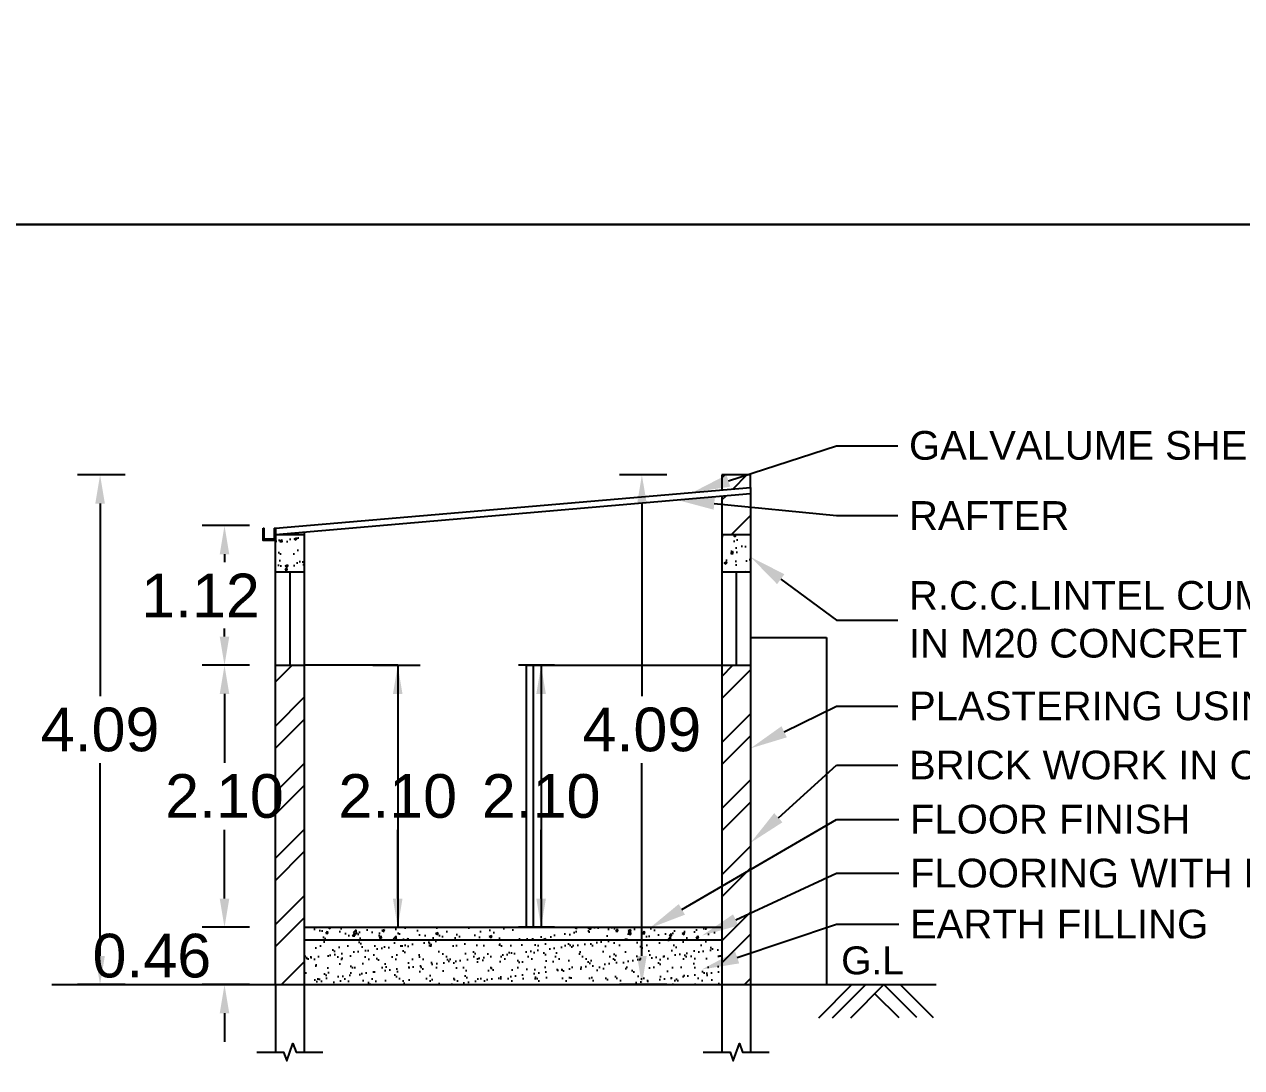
# Model space of a CAD drawing. Header units: metres. Extents: x 3715 to 4596, y 2418 to 2709.
# Drawn here: x 4081.82 to 4091.58, y 2601.88 to 2610.24 of the extents above; entities that cross this region are included whole.
import ezdxf
from ezdxf import colors
from ezdxf.entities.mleader import LeaderData, LeaderLine
from ezdxf.math import Vec2, Vec3

# ---------------------------------------------------------------- set-up
doc = ezdxf.new("R2010")
doc.units = ezdxf.units.M
doc.header["$MEASUREMENT"] = 0
for name, color, linetype in [('BLK_2_FLR_0_BATH_HT', 1, 'Continuous'), ('BLK_2_HT_OF_BLDG', 5, 'Continuous'), ('BLK_2_PLINTH_HEIGHT', 7, 'Continuous')]:
    doc.layers.add(name, color=color, linetype=linetype)
doc.styles.get("Standard").update_dxf_attribs({"font": 'arial.ttf'})
doc.dimstyles.get("Standard").update_dxf_attribs({"dimtxt": 0.35, "dimasz": 0.23, "dimexe": 0.18, "dimexo": 0.0625, "dimgap": 0.09, "dimtad": 0, "dimtih": 1, "dimtoh": 1, "dimzin": 0, "dimdsep": 46, "dimtxsty": 'Standard', "dimcen": 0.09, "dimadec": 0, "dimazin": 0, "dimtfac": 1, "dimtofl": 0, "dimtmove": 2, "dimatfit": 3, "dimfxl": 0, "dimtolj": 1, "dimtzin": 0, "dimarcsym": 0})
pattern_1 = [(45, (-9567.37142, 1842.01896), (-0.265165043, 0.265165043), []), (45, (-9567.19464, 1842.01896), (-0.265165043, 0.265165043), [])]
pattern_2 = [(50, (-9567.37142, 1842.01896), (0.2151780548, -0.0188256405), [0.0225, -0.2475]), (355, (-9567.37142, 1842.01896), (-0.0416254, 0.22565764), [0.018, -0.198]), (100.4514445, (-9567.35349, 1842.0174), (0.173552654, 0.2068319973), [0.0191220576, -0.2103426336]), (46.1842, (-9567.37142, 1842.07896), (0.320172399, -0.049655784), [0.03375, -0.37125]), (96.6356355, (-9567.34474, 1842.07482), (0.280398584, 0.29223558), [0.0286831026, -0.315514128]), (351.184164, (-9567.37142, 1842.07896), (0.2803985835, 0.29223558), [0.027, -0.297]), (21, (-9567.34142, 1842.06396), (0.1790721156, -0.1207856672), [0.0225, -0.2475]), (326, (-9567.34142, 1842.06396), (0.0729945996, 0.2175450135), [0.018, -0.198]), (71.4514447, (-9567.3265, 1842.0539), (0.252066713, 0.096759346), [0.019122057, -0.2103426336]), (37.5, (-9567.37142, 1842.01896), (0.0036479566, 0.09986815615), [0, -0.1956, 0, -0.201, 0, -0.19875]), (7.5, (-9567.37142, 1842.01896), (0.0789208612, 0.1183235136), [0, -0.1146, 0, -0.1911, 0, -0.07575]), (327.5, (-9567.43832, 1842.01896), (0.16014673085, -0.0067664615), [0, -0.075, 0, -0.234, 0, -0.3105]), (317.5, (-9567.46832, 1842.01896), (0.1749558508, 0.0300314947), [0, -0.0975, 0, -0.1554, 0, -0.2205])]

# ---------------------------------------------------------------- blocks, each defined once
blk = doc.blocks.new('*D494')
at = {"layer": 'BLK_2_PLINTH_HEIGHT', "color": 0, "lineweight": -2, "ltscale": 0.1}
for p, q in [((4083.4267, 2603.2308), (4083.4267, 2603.4608)), ((4083.6267, 2603.0008), (4083.2467, 2603.0008)), ((4083.6267, 2602.5408), (4083.2467, 2602.5408)), ((4083.4267, 2602.3108), (4083.4267, 2602.0808))]:
    blk.add_line(p, q, dxfattribs=at)
at = {"layer": 'BLK_2_PLINTH_HEIGHT', "color": 0, "ltscale": 0.1}
for points in [[(4083.3884, 2603.2308), (4083.465, 2603.2308), (4083.4267, 2603.0008)], [(4083.3884, 2602.3108), (4083.465, 2602.3108), (4083.4267, 2602.5408)]]:
    blk.add_solid(points, dxfattribs=at)
at = {"layer": 'BLK_2_PLINTH_HEIGHT', "color": 0, "ltscale": 0.1, "insert": (4082.8443, 2602.7708), "char_height": 0.35, "attachment_point": 5}
blk.add_mtext('\\A1;0.46', dxfattribs=at)
blk = doc.blocks.new('*D495')
at = {"color": 0, "lineweight": -2, "ltscale": 0.1}
for p, q in [((4083.6267, 2605.1008), (4083.2467, 2605.1008)), ((4083.4267, 2604.8708), (4083.4267, 2604.3195)), ((4083.4267, 2603.2308), (4083.4267, 2603.7821)), ((4083.6267, 2603.0008), (4083.2467, 2603.0008))]:
    blk.add_line(p, q, dxfattribs=at)
at = {"color": 0, "ltscale": 0.1}
for points in [[(4083.3884, 2604.8708), (4083.465, 2604.8708), (4083.4267, 2605.1008)], [(4083.3884, 2603.2308), (4083.465, 2603.2308), (4083.4267, 2603.0008)]]:
    blk.add_solid(points, dxfattribs=at)
at = {"color": 0, "ltscale": 0.1, "insert": (4083.4267, 2604.0508), "char_height": 0.35, "attachment_point": 5}
blk.add_mtext('\\A1;2.10', dxfattribs=at)
blk = doc.blocks.new('*D496')
at = {"color": 0, "lineweight": -2, "ltscale": 0.1}
for p, q in [((4083.6267, 2606.2207), (4083.2467, 2606.2207)), ((4083.4267, 2605.9907), (4083.4267, 2605.9265)), ((4083.4267, 2605.3308), (4083.4267, 2605.3951)), ((4083.6267, 2605.1008), (4083.2467, 2605.1008))]:
    blk.add_line(p, q, dxfattribs=at)
at = {"color": 0, "ltscale": 0.1}
for points in [[(4083.3884, 2605.9907), (4083.465, 2605.9907), (4083.4267, 2606.2207)], [(4083.3884, 2605.3308), (4083.465, 2605.3308), (4083.4267, 2605.1008)]]:
    blk.add_solid(points, dxfattribs=at)
at = {"color": 0, "ltscale": 0.1, "insert": (4083.2344, 2605.6608), "char_height": 0.35, "attachment_point": 5}
blk.add_mtext('\\A1;1.12', dxfattribs=at)
blk = doc.blocks.new('*D497')
at = {"color": 0, "lineweight": -2, "ltscale": 0.1}
for p, q in [((4082.6288, 2606.6275), (4082.2488, 2606.6275)), ((4082.4288, 2606.3975), (4082.4288, 2604.8529)), ((4082.4288, 2602.7708), (4082.4288, 2604.3155)), ((4082.6288, 2602.5408), (4082.2488, 2602.5408))]:
    blk.add_line(p, q, dxfattribs=at)
at = {"color": 0, "ltscale": 0.1}
for points in [[(4082.3905, 2606.3975), (4082.4671, 2606.3975), (4082.4288, 2606.6275)], [(4082.3905, 2602.7708), (4082.4671, 2602.7708), (4082.4288, 2602.5408)]]:
    blk.add_solid(points, dxfattribs=at)
at = {"color": 0, "ltscale": 0.1, "insert": (4082.4288, 2604.5842), "char_height": 0.35, "attachment_point": 5}
blk.add_mtext('\\A1;4.09', dxfattribs=at)
blk = doc.blocks.new('*D526')
at = {"layer": 'BLK_2_HT_OF_BLDG', "color": 0, "lineweight": -2}
for p, q in [((4086.9742, 2606.6275), (4086.5942, 2606.6275)), ((4086.7742, 2606.3975), (4086.7742, 2604.8529)), ((4086.7742, 2602.7708), (4086.7742, 2604.3155)), ((4086.9742, 2602.5408), (4086.5942, 2602.5408))]:
    blk.add_line(p, q, dxfattribs=at)
at = {"layer": 'BLK_2_HT_OF_BLDG', "color": 0}
for points in [[(4086.7359, 2606.3975), (4086.8126, 2606.3975), (4086.7742, 2606.6275)], [(4086.7359, 2602.7708), (4086.8126, 2602.7708), (4086.7742, 2602.5408)]]:
    blk.add_solid(points, dxfattribs=at)
at = {"layer": 'BLK_2_HT_OF_BLDG', "color": 0, "insert": (4086.7742, 2604.5842), "char_height": 0.35, "attachment_point": 5}
blk.add_mtext('\\A1;4.09', dxfattribs=at)
blk = doc.blocks.new('*D527')
at = {"layer": 'BLK_2_FLR_0_BATH_HT', "color": 0, "lineweight": -2}
for p, q in [((4086.0741, 2605.1008), (4085.7859, 2605.1008)), ((4085.9659, 2604.8708), (4085.9659, 2604.3195)), ((4085.9659, 2603.2308), (4085.9659, 2603.7821)), ((4086.0741, 2603.0008), (4085.7859, 2603.0008))]:
    blk.add_line(p, q, dxfattribs=at)
at = {"layer": 'BLK_2_FLR_0_BATH_HT', "color": 0}
for points in [[(4085.9276, 2604.8708), (4086.0042, 2604.8708), (4085.9659, 2605.1008)], [(4085.9276, 2603.2308), (4086.0042, 2603.2308), (4085.9659, 2603.0008)]]:
    blk.add_solid(points, dxfattribs=at)
at = {"layer": 'BLK_2_FLR_0_BATH_HT', "color": 0, "insert": (4085.9659, 2604.0508), "char_height": 0.35, "attachment_point": 5}
blk.add_mtext('\\A1;2.10', dxfattribs=at)
blk = doc.blocks.new('*D528')
at = {"layer": 'BLK_2_FLR_0_BATH_HT', "color": 0, "lineweight": -2}
for p, q in [((4084.6159, 2605.1008), (4084.9959, 2605.1008)), ((4084.8159, 2604.8708), (4084.8159, 2604.3195)), ((4084.8159, 2603.2308), (4084.8159, 2603.7821)), ((4084.6159, 2603.0008), (4084.9959, 2603.0008))]:
    blk.add_line(p, q, dxfattribs=at)
at = {"layer": 'BLK_2_FLR_0_BATH_HT', "color": 0}
for points in [[(4084.7776, 2604.8708), (4084.8542, 2604.8708), (4084.8159, 2605.1008)], [(4084.7776, 2603.2308), (4084.8542, 2603.2308), (4084.8159, 2603.0008)]]:
    blk.add_solid(points, dxfattribs=at)
at = {"layer": 'BLK_2_FLR_0_BATH_HT', "color": 0, "insert": (4084.8159, 2604.0508), "char_height": 0.35, "attachment_point": 5}
blk.add_mtext('\\A1;2.10', dxfattribs=at)

msp = doc.modelspace()

# ---------------------------------------------------------------- hatches: boundary and pattern name
at = {"ltscale": 0.1}
h = msp.add_hatch(dxfattribs=at)
h.set_pattern_fill('ANSI32', color=256)
h.set_pattern_definition(pattern_1)
h.paths.add_polyline_path([(4087.41589, 2606.62748), (4087.41589, 2606.50777), (4087.64589, 2606.52748), (4087.64589, 2606.62748)])
h = msp.add_hatch(dxfattribs=at)
h.set_pattern_fill('ANSI32', color=256)
h.set_pattern_definition(pattern_1)
h.paths.add_polyline_path([(4087.41589, 2606.15084), (4087.64589, 2606.15084), (4087.64589, 2606.4773), (4087.41589, 2606.45759)])
h = msp.add_hatch(dxfattribs=at)
h.set_pattern_fill('AR-CONC', color=256, scale=0.03)
h.set_pattern_definition(pattern_2)
h.paths.add_polyline_path([(4083.83589, 2606.15084), (4083.83589, 2605.85084), (4084.06589, 2605.85084), (4084.06589, 2606.15084)])
h = msp.add_hatch(dxfattribs=at)
h.set_pattern_fill('AR-CONC', color=256, scale=0.03)
h.set_pattern_definition(pattern_2)
h.paths.add_polyline_path([(4087.41589, 2605.85084), (4087.64589, 2605.85084), (4087.64589, 2606.15084), (4087.41589, 2606.15084)])
h = msp.add_hatch(dxfattribs=at)
h.set_pattern_fill('ANSI32', color=256)
h.set_pattern_definition(pattern_1)
h.paths.add_polyline_path([(4083.83589, 2602.54084), (4084.06589, 2602.54084), (4084.06589, 2603.00084), (4084.06589, 2605.10084), (4083.83589, 2605.10084)])
h = msp.add_hatch(dxfattribs=at)
h.set_pattern_fill('ANSI32', color=256)
h.set_pattern_definition(pattern_1)
h.paths.add_polyline_path([(4087.64589, 2605.10084), (4087.41589, 2605.10084), (4087.41589, 2602.54084), (4087.64589, 2602.54084)])
h = msp.add_hatch(dxfattribs=at)
h.set_pattern_fill('AR-CONC', color=256, scale=0.03)
h.set_pattern_definition(pattern_2)
h.paths.add_polyline_path([(4087.41589, 2602.90084), (4087.41589, 2603.00084), (4084.06589, 2603.00084), (4084.06589, 2602.90084)])
h = msp.add_hatch(dxfattribs=at)
h.set_pattern_fill('AR-SAND', color=256, scale=0.07)
h.set_pattern_definition([(37.5, (-9567.37142, 1842.01896), (-0.0044095351, 0.1348776638), [0, -0.1064, 0, -0.119, 0, -0.11375]), (7.5, (-9567.37142, 1842.01896), (0.1238843694, 0.1975502246), [0, -0.0574, 0, -0.0959, 0, -0.03675]), (327.5, (-9567.45752, 1842.01896), (0.2179899303, 0.0003961337), [0, -0.035, 0, -0.126, 0, -0.1645]), (317.5, (-9567.45752, 1842.01896), (0.2104288623, 0.0614372895), [0, -0.0175, 0, -0.0826, 0, -0.0945])])
h.paths.add_polyline_path([(4084.06589, 2602.90084), (4084.06589, 2602.54084), (4087.41589, 2602.54084), (4087.41589, 2602.90084)])

# ---------------------------------------------------------------- linework, layer by layer
for p, q in [((4087.64589, 2606.62748), (4087.41589, 2606.62748)), ((4087.41589, 2606.62748), (4087.41589, 2606.50777)), ((4087.64589, 2606.52748), (4087.64589, 2606.62748)), ((4083.83589, 2606.20102), (4087.64589, 2606.52748)), ((4083.83589, 2606.15084), (4087.64589, 2606.4773)), ((4087.41589, 2606.45759), (4087.41589, 2602.54084)), ((4087.64589, 2606.52748), (4087.64589, 2602.54084)), ((4083.73589, 2606.20102), (4083.74589, 2606.20102)), ((4083.82589, 2606.20102), (4083.83589, 2606.20102)), ((4083.83589, 2602.54084), (4083.83589, 2606.20102)), ((4084.06589, 2606.17055), (4084.06589, 2603.00084)), ((4083.83589, 2606.15084), (4084.06589, 2606.15084)), ((4087.41589, 2606.15084), (4087.64589, 2606.15084)), ((4083.83589, 2605.85084), (4084.06589, 2605.85084)), ((4083.95089, 2605.85084), (4083.95089, 2605.10084)), ((4087.41589, 2605.85084), (4087.64589, 2605.85084)), ((4087.53089, 2605.85084), (4087.53089, 2605.10084)), ((4087.64589, 2605.32369), (4088.25589, 2605.32369)), ((4088.25589, 2605.32369), (4088.25589, 2602.54084)), ((4083.83589, 2605.10084), (4084.06589, 2605.10084)), ((4084.81589, 2605.10084), (4084.06589, 2605.10084)), ((4084.81589, 2605.10084), (4084.81589, 2603.00084)), ((4085.84589, 2605.10084), (4085.84589, 2603.00084)), ((4085.84589, 2605.10084), (4087.41589, 2605.10084)), ((4085.90589, 2603.00084), (4085.90589, 2605.10084)), ((4085.96589, 2605.10084), (4085.96589, 2603.00084)), ((4087.41589, 2605.10084), (4087.64589, 2605.10084)), ((4084.06589, 2603.00084), (4087.41589, 2603.00084)), ((4085.96589, 2603.00084), (4086.08589, 2603.00084)), ((4084.06589, 2602.90084), (4087.41589, 2602.90084)), ((4082.04069, 2602.54084), (4089.13492, 2602.54084)), ((4083.83589, 2602.54084), (4083.83589, 2601.99884)), ((4084.06589, 2602.54084), (4084.06589, 2601.99884)), ((4087.41589, 2602.54084), (4087.41589, 2601.99884)), ((4087.64589, 2602.54084), (4087.64589, 2601.99884))]:
    msp.add_line(p, q, dxfattribs=at)
at = {"lineweight": 25}
for p, q in [((4088.45791, 2602.54084), (4088.18963, 2602.27257)), ((4088.56941, 2602.54084), (4088.30113, 2602.27257)), ((4088.64231, 2602.46794), (4088.83362, 2602.27663)), ((4088.84488, 2602.54084), (4089.10909, 2602.27663))]:
    msp.add_line(p, q, dxfattribs=at)
for points in [[(4108.24936, 2608.63371), (4073.32391, 2608.63371), (4073.32391, 2627.25568), (4108.24936, 2627.25568)], [(4098.24936, 2591.79552), (4064.48112, 2591.79552), (4064.48112, 2608.63371), (4098.24936, 2608.63371)]]:
    msp.add_lwpolyline(points, close=True)
at = {"ltscale": 0.1}
for points in [[(4083.83589, 2606.20102), (4083.83589, 2606.10102), (4083.73589, 2606.10102), (4083.73589, 2606.20102)], [(4083.82589, 2606.20102), (4083.82589, 2606.11102), (4083.74589, 2606.11102), (4083.74589, 2606.20102)]]:
    msp.add_lwpolyline(points, dxfattribs=at)
at = {"lineweight": 25}
msp.add_lwpolyline([(4088.97943, 2602.27663), (4088.71522, 2602.54084), (4088.44694, 2602.27257)], dxfattribs=at)
at = {"linetype": 'Continuous', "ltscale": 0.1}
for points in [[(4083.68589, 2601.99884), (4083.90089, 2601.99884), (4083.92589, 2601.93015), (4083.97589, 2602.06753), (4084.00089, 2601.99884), (4084.21589, 2601.99884)], [(4087.26589, 2601.99884), (4087.48089, 2601.99884), (4087.50589, 2601.93015), (4087.55589, 2602.06753), (4087.58089, 2601.99884), (4087.79589, 2601.99884)]]:
    msp.add_lwpolyline(points, dxfattribs=at)
at = {"layer": 'BLK_2_PLINTH_HEIGHT'}
msp.add_line((4084.06589, 2603.00084), (4084.06589, 2602.54084), dxfattribs=at)

# ---------------------------------------------------------------- texts
at = {"lineweight": 25}
msp.add_text('G.L', height=0.223783, dxfattribs=at).set_placement((4088.37223, 2602.62318))

# ---------------------------------------------------------------- dimensions: what is measured, and where the dimension line sits
at = {"ltscale": 0.1}
for base, p1, p2, picture, middle in [((4082.4288, 2602.54084), (4087.64589, 2606.62748), (4087.64589, 2602.54084), '*D497', (4082.4288, 2604.58416)), ((4083.42669, 2605.10084), (4084.06589, 2603.00084), (4084.06589, 2605.10084), '*D495', (4083.42669, 2604.05084))]:
    dim = msp.add_linear_dim(base=base, p1=p1, p2=p2, angle=90, dimstyle='Standard', dxfattribs=at)
    dim.commit()
    dim.dimension.update_dxf_attribs({"geometry": picture, "text_midpoint": middle})
dim = msp.add_linear_dim(base=(4083.42669, 2606.22071), p1=(4084.06589, 2605.10084), p2=(4084.06562, 2606.22071), angle=90, dimstyle='Standard', dxfattribs=at)
dim.commit()
dim.dimension.update_dxf_attribs({"geometry": '*D496', "text_midpoint": (4083.23445, 2605.66077), "dimtype": 160})
at = {"layer": 'BLK_2_FLR_0_BATH_HT', "color": 1}
for base, p1, p2, picture, middle in [((4084.81589, 2603.00084), (4084.44089, 2605.10084), (4084.44089, 2603.00084), '*D528', (4084.81589, 2604.05084)), ((4085.96589, 2603.00084), (4086.13662, 2605.10084), (4086.13662, 2603.00084), '*D527', (4085.96589, 2604.05084))]:
    dim = msp.add_linear_dim(base=base, p1=p1, p2=p2, angle=90, dimstyle='Standard', dxfattribs=at)
    dim.commit()
    dim.dimension.update_dxf_attribs({"geometry": picture, "text_midpoint": middle})
at = {"layer": 'BLK_2_HT_OF_BLDG', "color": 5}
dim = msp.add_linear_dim(base=(4086.77422, 2602.54084), p1=(4087.64589, 2606.62748), p2=(4087.64589, 2602.54084), angle=90, dimstyle='Standard', dxfattribs=at)
dim.commit()
dim.dimension.update_dxf_attribs({"geometry": '*D526', "text_midpoint": (4086.77422, 2604.58416)})
at = {"layer": 'BLK_2_PLINTH_HEIGHT', "color": 7, "ltscale": 0.1}
dim = msp.add_linear_dim(base=(4083.42669, 2603.00084), p1=(4083.83589, 2602.54084), p2=(4084.06589, 2603.00084), angle=90, dimstyle='Standard', dxfattribs=at)
dim.commit()
dim.dimension.update_dxf_attribs({"geometry": '*D494', "text_midpoint": (4082.84429, 2602.77084)})

# ---------------------------------------------------------------- leaders
ml = msp.add_multileader_mtext('Standard')
ml.set_content('{\\fArial Baltic|b0|i0|c0|p34;GALVALUME SHEET}', color=256)
ml.set_leader_properties()
ml.build(insert=Vec2(0, 0))
ml.multileader.update_dxf_attribs({"text_left_attachment_type": 2, "text_right_attachment_type": 6, "dogleg_length": 0.36, "arrow_head_size": 0.3})
ctx = ml.context
ctx.base_point, ctx.char_height, ctx.arrow_head_size, ctx.landing_gap_size, ctx.plane_origin = Vec3(4088.82633, 2606.86021), 0.23, 0.3, 0.09, Vec3(4093.73847, 2607.70423)
ctx.left_attachment, ctx.right_attachment = 2, 6
notes = []
notes.append((ctx, [(0, (1, 1, 0), (4088.33388, 2606.86021), (1, 0), 0.49245, [(0, [(4087.18235, 2606.48776)], 0, [])])]))
ctx.mtext.insert, ctx.mtext.width, ctx.mtext.flow_direction = Vec3(4088.91633, 2606.97913), 9.2009935, 5
ml = msp.add_multileader_mtext('Standard')
ml.set_content('{\\fArial Baltic|b0|i0|c0|p34;RAFTER}', color=256)
ml.set_leader_properties()
ml.build(insert=Vec2(0, 0))
ml.multileader.update_dxf_attribs({"text_left_attachment_type": 2, "text_right_attachment_type": 6, "dogleg_length": 0.36, "arrow_head_size": 0.3})
ctx = ml.context
ctx.base_point, ctx.char_height, ctx.arrow_head_size, ctx.landing_gap_size, ctx.plane_origin = Vec3(4088.82633, 2606.30192), 0.23, 0.3, 0.09, Vec3(4093.73847, 2607.51809)
ctx.left_attachment, ctx.right_attachment = 2, 6
notes.append((ctx, [(0, (1, 1, 0), (4088.33388, 2606.30192), (1, 0), 0.49245, [(0, [(4087.05591, 2606.42674)], 0, [])])]))
ctx.mtext.insert, ctx.mtext.width, ctx.mtext.flow_direction = Vec3(4088.91633, 2606.41692), 9.2009935, 5
ml = msp.add_multileader_mtext('Standard')
ml.set_content('{\\fArial Baltic|b0|i0|c0|p34;R.C.C.LINTEL CUM SUNSHADE\\PIN M20 CONCRETE}', color=256)
ml.set_leader_properties()
ml.build(insert=Vec2(0, 0))
ml.multileader.update_dxf_attribs({"text_left_attachment_type": 2, "text_right_attachment_type": 6, "dogleg_length": 0.36, "arrow_head_size": 0.3})
ctx = ml.context
ctx.base_point, ctx.char_height, ctx.arrow_head_size, ctx.landing_gap_size, ctx.plane_origin = Vec3(4088.82633, 2605.46367), 0.23, 0.3, 0.09, Vec3(4093.73847, 2606.77151)
ctx.left_attachment, ctx.right_attachment = 2, 6
notes.append((ctx, [(0, (1, 1, 0), (4088.33388, 2605.46367), (1, 0), 0.49245, [(0, [(4087.64589, 2605.96909)], 0, [])])]))
ctx.mtext.insert, ctx.mtext.width, ctx.mtext.flow_direction = Vec3(4088.91633, 2605.7763), 9.2009935, 5
ml = msp.add_multileader_mtext('Standard')
ml.set_content('PLASTERING USING 1:5 MIX', color=256)
ml.set_leader_properties()
ml.build(insert=Vec2(0, 0))
ml.multileader.update_dxf_attribs({"text_right_attachment_type": 6, "dogleg_length": 0.36, "arrow_head_size": 0.3})
ctx = ml.context
ctx.base_point, ctx.char_height, ctx.arrow_head_size, ctx.landing_gap_size, ctx.plane_origin = Vec3(4088.82633, 2604.77365), 0.23, 0.3, 0.09, Vec3(4095.27265, 2605.58361)
ctx.right_attachment = 6
notes.append((ctx, [(0, (1, 1, 0), (4088.33388, 2604.77365), (1, 0), 0.49245, [(0, [(4087.64589, 2604.43529)], 0, [])])]))
ctx.mtext.insert, ctx.mtext.width, ctx.mtext.flow_direction = Vec3(4088.91633, 2604.89061), 5.5153001, 5
ml = msp.add_multileader_mtext('Standard')
ml.set_content('{\\fArial|b0|i0|c186|p34;BRICK WORK IN CM 1:}6 MIX', color=256)
ml.set_leader_properties()
ml.build(insert=Vec2(0, 0))
ml.multileader.update_dxf_attribs({"text_right_attachment_type": 6, "dogleg_length": 0.36, "arrow_head_size": 0.3})
ctx = ml.context
ctx.base_point, ctx.char_height, ctx.arrow_head_size, ctx.landing_gap_size, ctx.plane_origin = Vec3(4088.82633, 2604.29936), 0.23, 0.3, 0.09, Vec3(4095.27265, 2605.10074)
ctx.right_attachment = 6
notes.append((ctx, [(0, (1, 1, 0), (4088.33388, 2604.29936), (1, 0), 0.49245, [(0, [(4087.64589, 2603.67777)], 0, [])])]))
ctx.mtext.insert, ctx.mtext.width, ctx.mtext.flow_direction = Vec3(4088.91633, 2604.41633), 5.5153001, 5
ml = msp.add_multileader_mtext('Standard')
ml.set_content('{\\fArial Baltic|b0|i0|c186|p34;FLOOR\\fArial Baltic|b0|i0|c0|p34; FINISH }', color=256)
ml.set_leader_properties()
ml.build(insert=Vec2(0, 0))
ml.multileader.update_dxf_attribs({"text_right_attachment_type": 6, "dogleg_length": 0.36, "arrow_head_size": 0.3})
ctx = ml.context
ctx.base_point, ctx.char_height, ctx.arrow_head_size, ctx.landing_gap_size, ctx.plane_origin = Vec3(4088.83388, 2603.86528), 0.23, 0.3, 0.09, Vec3(4093.80913, 2604.9428)
ctx.right_attachment = 6
notes.append((ctx, [(0, (1, 1, 0), (4088.33388, 2603.86528), (1, 0), 0.5, [(0, [(4086.83547, 2602.99302)], 0, [])])]))
ctx.mtext.insert, ctx.mtext.width, ctx.mtext.flow_direction = Vec3(4088.92388, 2603.98224), 9.2009935, 5
ml = msp.add_multileader_mtext('Standard')
ml.set_content('{\\fArial Baltic|b0|i0|c186|p34;FLOORING WITH P.C.C. 1:\\fArial Baltic|b0|i0|c0|p34;4\\fArial Baltic|b0|i0|c186|p34;:\\fArial Baltic|b0|i0|c0|p34;8 MIX}', color=256)
ml.set_leader_properties()
ml.build(insert=Vec2(0, 0))
ml.multileader.update_dxf_attribs({"text_right_attachment_type": 6, "dogleg_length": 0.36, "arrow_head_size": 0.3})
ctx = ml.context
ctx.base_point, ctx.char_height, ctx.arrow_head_size, ctx.landing_gap_size, ctx.plane_origin = Vec3(4088.83388, 2603.4334), 0.23, 0.3, 0.09, Vec3(4093.43874, 2604.26163)
ctx.right_attachment = 6
notes.append((ctx, [(0, (1, 1, 0), (4088.33388, 2603.4334), (1, 0), 0.5, [(0, [(4087.2541, 2602.93291)], 0, [])])]))
ctx.mtext.insert, ctx.mtext.width, ctx.mtext.flow_direction = Vec3(4088.92388, 2603.55036), 9.2009935, 5
ml = msp.add_multileader_mtext('Standard')
ml.set_content('{\\fArial Baltic|b0|i0|c0|p34;EARTH FILLING}', color=256)
ml.set_leader_properties()
ml.build(insert=Vec2(0, 0))
ml.multileader.update_dxf_attribs({"text_right_attachment_type": 6, "dogleg_length": 0.36, "arrow_head_size": 0.3})
ctx = ml.context
ctx.base_point, ctx.char_height, ctx.arrow_head_size, ctx.landing_gap_size, ctx.plane_origin = Vec3(4088.83388, 2603.0247), 0.23, 0.3, 0.09, Vec3(4093.43874, 2603.99081)
ctx.right_attachment = 6
notes.append((ctx, [(0, (1, 1, 0), (4088.33388, 2603.0247), (1, 0), 0.5, [(0, [(4087.2541, 2602.66208)], 0, [])])]))
ctx.mtext.insert, ctx.mtext.width, ctx.mtext.flow_direction = Vec3(4088.92388, 2603.14166), 9.2009935, 5
for ctx, leaders in notes:
    for number, flags, end, landing, length, lines in leaders:
        leader = LeaderData()
        leader.index, (leader.has_last_leader_line, leader.has_dogleg_vector, leader.attachment_direction) = number, flags
        leader.last_leader_point, leader.dogleg_vector, leader.dogleg_length = Vec3(end), Vec3(landing), length
        for number, points, colour, breaks in lines:
            line = LeaderLine()
            line.index, line.vertices, line.color, line.breaks = number, Vec3.list(points), colors.encode_raw_color(colour), breaks
            leader.lines.append(line)
        ctx.leaders.append(leader)

doc.saveas('drawing.dxf')
